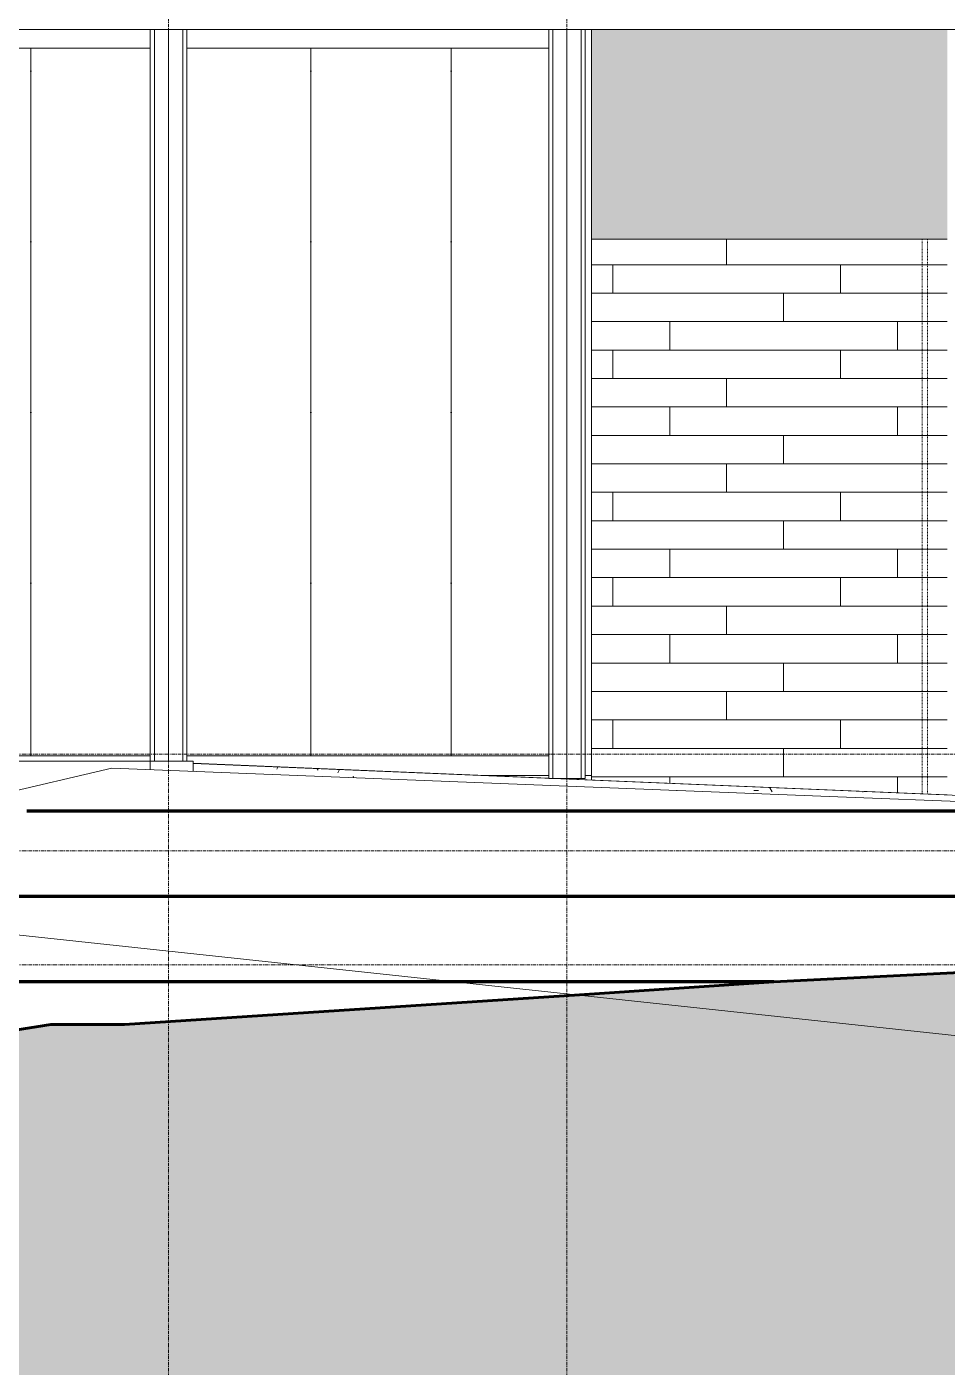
# Model space of a CAD drawing. Header units: inches. Extents: x -3219 to -1869, y -243 to 478.
# Drawn here: x -2289.7 to -2160.3, y -54.2 to 134.2 of the extents above; entities that cross this region are included whole.
import ezdxf

# ---------------------------------------------------------------- set-up
doc = ezdxf.new("R2010")
doc.units = ezdxf.units.IN
doc.header["$MEASUREMENT"] = 0
doc.linetypes.add('Dash 1_16_', pattern=[0.12499999999999999, 0.06249999999999999, -0.06249999999999999])
doc.linetypes.add('Grid Line 1_2_', pattern=[0.8749999999999999, 0.4999999999999999, -0.125, 0.125, -0.125])
for name, color, linetype, lineweight in [('A-CLNG', 13, 'Continuous', 18), ('A-DETL-1', 90, 'Dash 1_16_', 9), ('A-FLOR', 192, 'Continuous', 18), ('A-FLOR-LEVL-1', 51, 'Grid Line 1_2_', 9), ('A-GLAZ-CWMG', 51, 'Continuous', 9), ('A-WALL-PATT-1', 111, 'Continuous', 9), ('C-TOPO', 7, 'Continuous', 9), ('C-TOPO-1', 7, 'Continuous', 60), ('C-TOPO-MAJR', 7, 'Continuous', 80), ('G-ANNO-TEXT', 231, 'Continuous', 9), ('S-COLS', 52, 'Continuous', 9), ('S-FNDN', 32, 'Continuous', 18), ('S-GRID-1', 1, 'Grid Line 1_2_', 9)]:
    doc.layers.add(name, color=color, linetype=linetype, lineweight=lineweight)
pattern_1 = [(0, (-2402.543, 0), (15.36, 3.84), [0.634, -10.886, 0.634, -10.886, -61.44]), (0, (-2402.543, 0), (15.36, 3.84), [-23.04, 0.634, -22.406, 0.634, -10.886, -26.88]), (0, (-2402.543, 0), (15.36, 3.84), [-57.6, 0.634, -7.046, 0.634, -18.566]), (120, (-2396.783, 1.92), (-11.00553755053224, 11.38215020212898), [0.6339999999999999, -10.886, 0.6339999999999999, -10.886, -61.43999999999999]), (120, (-2396.783, 1.92), (-11.00553755053224, 11.38215020212898), [-23.04, 0.6339999999999999, -22.406, 0.6339999999999999, -10.886, -26.88]), (120, (-2396.783, 1.92), (-11.00553755053224, 11.38215020212898), [-57.59999999999999, 0.6339999999999999, -7.045999999999999, 0.6339999999999999, -18.566]), (240, (-2394.863, 9.6), (-4.354462449467752, -15.22215020212898), [0.634, -10.886, 0.634, -10.886, -61.44]), (240, (-2394.863, 9.6), (-4.354462449467752, -15.22215020212898), [-23.04, 0.634, -22.406, 0.634, -10.886, -26.88]), (240, (-2394.863, 9.6), (-4.354462449467752, -15.22215020212898), [-57.6, 0.634, -7.046, 0.634, -18.566])]

# ---------------------------------------------------------------- blocks, each defined once
blk = doc.blocks.new('Rectangular Mullion - Profile_Polycarbonate_Lower-2249733-BUILDING ELEVATION - WEST')
at = {"layer": 'A-GLAZ-CWMG'}
for p, q in [((-2321.336683847749, 31), (-2321.336683847749, 31.74999999999698)), ((-2321.336683847749, 31.74999999999698), (-2272.336683847683, 31.74999999999698)), ((-2267.211683847683, 31.74999999999698), (-2216.336683847685, 31.74999999999698))]:
    blk.add_line(p, q, dxfattribs=at)
blk = doc.blocks.new('Rectangular Mullion - Profile_Polycarbonate_right-2231403-BUILDING ELEVATION - WEST')
at = {"layer": 'A-GLAZ-CWMG'}
blk.add_line((-2210.33668384768, 104.3823242187526), (-2210.33668384768, 133.8749999999998), dxfattribs=at)
blk = doc.blocks.new('Rectangular Mullion - Profile_Polycarbonate_Upper and left-2249734-BUILDING ELEVATION - WEST')
at = {"layer": 'A-GLAZ-CWMG'}
for p, q in [((-2321.336683847749, 131.2499999999998), (-2321.336683847749, 133.8749999999998)), ((-2272.336683847683, 131.2499999999998), (-2321.336683847749, 131.2499999999998)), ((-2216.336683847685, 131.2499999999998), (-2267.211683847683, 131.2499999999998))]:
    blk.add_line(p, q, dxfattribs=at)

msp = doc.modelspace()

# ---------------------------------------------------------------- hatches: boundary and pattern name
at = {"layer": 'A-WALL-PATT-1'}
h = msp.add_hatch(dxfattribs=at)
h.set_pattern_fill('FP_15', color=256, style=0, pattern_type=2)
h.set_pattern_definition([(212.005, (-2404.155, 4.031000000000001), (-80.61987623146977, -53.74633530225568), [2.535, -250.987]), (213.69, (-2402.543, 5.106), (-26.87386942812909, -26.87325138422718), [1.938, -94.955]), (198.435, (-2401.737, 5.375), (-53.74699579199181, -26.87339979116179), [0.8499999999999999, -84.13099999999999]), (180, (-2400.662, 5.375), (-3.290993343348682e-15, -26.873), [1.075, -25.798]), (161.565, (-2399.855, 5.106), (-26.87303555610017, 2.400322411766354e-05), [0.85, -84.131]), (333.4349999999999, (-2399.587, 24.455), (26.87306495358175, 2.400325037221762e-05), [1.202, -58.889]), (296.565, (-2399.855, 24.992), (26.87304095033138, -26.87308895683213), [0.601, -59.49]), (270, (-2399.855, 26.336), (26.873, 1.645496671674341e-15), [1.344, -25.53]), (186.34, (-2399.587, 8.868), (-214.9863075605601, -26.87290282936067), [2.433, -240.914]), (296.565, (-2393.675, 25.53), (26.87304095033138, -26.87308895683213), [0.601, -59.49]), (303.69, (-2394.212, 26.336), (26.87325138422719, -26.87386942812909), [0.9690000000000001, -95.92399999999999]), (229.399, (-2389.912, 14.512), (-134.3655709948025, -161.2406532027227), [2.478, -245.282]), (243.435, (-2389.106, 16.124), (2.400325037221762e-05, -26.87306495358175), [1.803, -58.288]), (213.69, (-2379.7, 13.168), (-26.87386942812909, -26.87325138422718), [0.9690000000000001, -95.92399999999999]), (33.69, (-2387.762, 5.643), (26.87386942812909, 26.87325138422718), [0.969, -95.92399999999998]), (0, (-2388.3, 5.643), (0, 26.873), [0.537, -26.336]), (333.4349999999999, (-2388.837, 5.912000000000001), (26.87306495358175, 2.400325037221762e-05), [0.601, -59.49]), (284.036, (-2389.106, 6.987), (26.87308974796194, -80.6194410263305), [1.108, -109.693]), (270, (-2389.106, 7.525), (26.873, 1.645496671674341e-15), [0.537, -26.336]), (243.435, (-2389.106, 8.062000000000001), (2.400325037221762e-05, -26.87306495358175), [0.601, -59.49]), (135, (-2389.106, 8.331), (-26.87288611221355, 1.77635683940025e-15), [0.38, -37.625]), (90, (-2389.106, 8.062000000000001), (-26.873, 1.645496671674341e-15), [0.269, -26.605]), (18.435, (-2379.432, 20.424), (53.74699579199181, 26.87339979116178), [1.7, -83.281]), (6.340000000000001, (-2377.819, 20.961), (214.9863075605601, 26.87290282936069), [2.433, -240.914]), (180, (-2378.894, 14.512), (-3.290993343348682e-15, -26.873), [1.612, -25.261]), (197.354, (-2374.595, 15.855), (-80.62022255479039, -26.87322980618574), [4.505, -445.973]), (198.435, (-2373.788, 16.124), (-53.74699579199181, -26.87339979116179), [0.8499999999999999, -84.13099999999999]), (213.69, (-2372.982, 16.661), (-26.87386942812909, -26.87325138422718), [0.9690000000000001, -95.92399999999999]), (251.565, (-2372.713, 17.468), (-2.400322411411082e-05, -26.87303555610017), [0.85, -84.131]), (243.435, (-2372.445, 18.005), (2.400325037221762e-05, -26.87306495358175), [0.601, -59.49]), (270, (-2372.445, 18.543), (26.873, 1.645496671674341e-15), [0.537, -26.336]), (293.199, (-2373.251, 20.424), (26.87408389497332, -53.74641964639072), [2.046999999999999, -202.614]), (315, (-2374.057, 21.23), (26.87288611221355, 0), [1.14, -36.864]), (0, (-2375.401, 21.23), (0, 26.873), [1.344, -25.53]), (341.565, (-2381.313, 14.78), (26.87303555610017, -2.400322411411082e-05), [0.8499999999999999, -84.13099999999999]), (303.69, (-2381.85, 15.587), (26.87325138422719, -26.87386942812909), [0.9690000000000001, -95.92399999999999]), (279.462, (-2382.119, 17.199), (26.87256043962564, -134.3664026288517), [1.635, -161.829]), (270, (-2382.119, 18.811), (26.873, 1.645496671674341e-15), [1.612, -25.261]), (239.036, (-2381.313, 20.155), (-26.87302768507525, -53.7461704034546), [1.567, -155.13]), (188.13, (-2379.432, 20.424), (-161.2401931063301, -26.87259807003039), [1.9, -188.123]), (116.565, (-2399.318, 19.617), (-26.87304095033138, 26.87308895683213), [0.601, -59.49]), (135, (-2398.78, 19.08), (-26.87288611221355, 1.77635683940025e-15), [0.76, -37.244]), (168.69, (-2397.437, 18.811), (-26.87281341705987, 0.000227787107616173), [1.37, -135.657]), (191.31, (-2396.093, 19.08), (-107.4931831593118, -26.87313621962738), [1.37, -135.657]), (194.036, (-2395.018, 19.349), (-80.61944102633052, -26.87308974796191), [1.108, -109.693]), (236.31, (-2394.481, 20.155), (-26.87321971400871, -53.74604308414354), [0.9690000000000001, -95.92399999999999]), (236.31, (-2393.943, 20.961), (-26.87321971400871, -53.74604308414354), [0.9690000000000001, -95.92399999999999]), (270, (-2393.943, 21.767), (26.873, 1.645496671674341e-15), [0.8059999999999999, -26.067]), (291.801, (-2394.481, 23.111), (26.87270243723967, -53.74692226276378), [1.447, -143.27]), (116.565, (-2394.212, 17.468), (-26.87304095033138, 26.87308895683213), [1.202, -58.889]), (168.69, (-2392.868, 17.199), (-26.87281341705987, 0.000227787107616173), [1.37, -135.657]), (194.036, (-2391.793, 17.468), (-80.61944102633052, -26.87308974796191), [1.108, -109.693]), (225, (-2390.987, 18.274), (1.77635683940025e-15, -26.87288611221355), [1.14, -36.864]), (251.565, (-2390.718, 19.08), (-2.400322411411082e-05, -26.87303555610017), [0.85, -84.131]), (296.565, (-2391.256, 20.155), (26.87304095033138, -26.87308895683213), [1.202, -58.889]), (315, (-2391.793, 20.692), (26.87288611221355, 0), [0.76, -37.244]), (326.31, (-2392.6, 21.23), (53.74604308414354, -26.87321971400871), [0.969, -95.92399999999998]), (0, (-2393.137, 21.23), (0, 26.873), [0.537, -26.336]), (33.69, (-2393.943, 20.692), (26.87386942812909, 26.87325138422718), [0.969, -95.92399999999998]), (71.565, (-2394.212, 19.886), (2.400322411588718e-05, 26.87303555610017), [0.85, -84.131]), (63.435, (-2394.481, 19.349), (-2.400325037044126e-05, 26.87306495358175), [0.601, -59.49]), (71.565, (-2394.749, 18.543), (2.400322411588718e-05, 26.87303555610017), [0.85, -84.131]), (104.036, (-2394.749, 17.468), (-26.87308974796193, 80.61944102633052), [1.108, -109.693]), (45, (-2395.287, 16.93), (0, 26.87288611221355), [0.76, -37.244]), (18.435, (-2396.093, 16.661), (53.74699579199181, 26.87339979116178), [0.85, -84.131]), (0, (-2397.437, 16.661), (0, 26.873), [1.344, -25.53]), (14.036, (-2398.512, 16.393), (80.61944102633052, 26.87308974796194), [1.108, -109.693]), (341.565, (-2399.318, 16.661), (26.87303555610017, -2.400322411411082e-05), [0.8499999999999999, -84.13099999999999]), (270, (-2399.318, 17.468), (26.873, 1.645496671674341e-15), [0.8059999999999999, -26.067]), (225, (-2398.512, 18.274), (1.77635683940025e-15, -26.87288611221355), [1.14, -36.864]), (198.435, (-2396.899, 18.811), (-53.74699579199181, -26.87339979116179), [1.7, -83.28099999999999]), (180, (-2395.556, 18.811), (-3.290993343348682e-15, -26.873), [1.344, -25.53]), (153.435, (-2395.018, 18.543), (-26.87306495358175, -2.400325036866491e-05), [0.601, -59.49]), (206.565, (-2384.806, 14.243), (-26.87308895683213, -26.87304095033139), [0.601, -59.49]), (146.31, (-2384, 13.705), (-53.74604308414354, 26.87321971400871), [0.969, -95.92399999999998]), (119.745, (-2382.925, 11.824), (-80.61975498887365, 134.3660407823866), [2.166999999999999, -214.493]), (95.711, (-2382.656, 9.137), (-26.87498537127672, 241.8591208251069), [2.701, -267.372]), (90, (-2382.656, 8.868), (-26.873, 1.645496671674341e-15), [0.269, -26.605]), (63.435, (-2382.925, 8.331), (-2.400325037044126e-05, 26.87306495358175), [0.601, -59.49]), (26.565, (-2383.463, 8.062000000000001), (26.87308895683213, 26.87304095033138), [0.601, -59.49]), (0, (-2384.269, 8.062000000000001), (0, 26.873), [0.8059999999999999, -26.067]), (0, (-2384.538, 8.062000000000001), (0, 26.873), [0.269, -26.605]), (0, (-2385.075, 8.062000000000001), (0, 26.873), [0.537, -26.336]), (326.31, (-2385.881, 8.599), (53.74604308414354, -26.87321971400871), [0.969, -95.92399999999998]), (333.4349999999999, (-2386.419, 8.868), (26.87306495358175, 2.400325037221762e-05), [0.601, -59.49]), (284.036, (-2386.687, 9.943), (26.87308974796194, -80.6194410263305), [1.108, -109.693]), (270, (-2386.687, 10.481), (26.873, 1.645496671674341e-15), [0.537, -26.336]), (270, (-2386.687, 11.287), (26.873, 1.645496671674341e-15), [0.8059999999999999, -26.067]), (258.69, (-2386.419, 12.63), (-0.000227787107610844, -26.87281341705987), [1.37, -135.657]), (231.34, (-2385.344, 13.974), (-80.62022292475082, -107.4930372887634), [1.721, -170.352]), (270, (-2379.7, 13.437), (26.873, 1.645496671674341e-15), [0.269, -26.605]), (270, (-2379.7, 13.705), (26.873, 1.645496671674341e-15), [0.269, -26.605]), (326.31, (-2380.507, 14.243), (53.74604308414354, -26.87321971400871), [0.969, -95.92399999999998]), (333.4349999999999, (-2382.119, 15.049), (26.87306495358175, 2.400325037221762e-05), [1.803, -58.288]), (0, (-2383.463, 15.049), (0, 26.873), [1.344, -25.53]), (63.435, (-2383.731, 14.512), (-2.400325037044126e-05, 26.87306495358175), [0.601, -59.49]), (90, (-2383.731, 13.437), (-26.873, 1.645496671674341e-15), [1.075, -25.798]), (135, (-2382.925, 12.63), (-26.87288611221355, 1.77635683940025e-15), [1.14, -36.864]), (161.565, (-2382.119, 12.362), (-26.87303555610017, 2.400322411766354e-05), [0.85, -84.131]), (180, (-2381.313, 12.362), (-3.290993343348682e-15, -26.873), [0.8059999999999999, -26.067]), (198.435, (-2380.507, 12.63), (-53.74699579199181, -26.87339979116179), [0.8499999999999999, -84.13099999999999]), (351.8699999999999, (-2390.987, 27.142), (26.87302753428483, -0.0003762576348145252), [3.799999999999999, -186.222]), (14.036, (-2392.062, 26.873), (80.61944102633052, 26.87308974796194), [1.108, -109.693]), (53.13, (-2392.868, 25.798), (53.74654402121207, 80.62010398638738), [1.344, -133.023]), (95.194, (-2392.6, 22.842), (-26.8712611255217, 268.7328388167774), [2.968, -293.857]), (101.31, (-2392.331, 21.499), (-26.87313621962736, 107.4931831593118), [1.37, -135.657]), (143.13, (-2391.256, 20.692), (-80.62010398638738, 53.74654402121208), [1.344, -133.023]), (161.565, (-2390.45, 20.424), (-26.87303555610017, 2.400322411766354e-05), [0.85, -84.131]), (198.435, (-2389.644, 20.692), (-53.74699579199181, -26.87339979116179), [0.8499999999999999, -84.13099999999999]), (225, (-2388.3, 22.036), (1.77635683940025e-15, -26.87288611221355), [1.9, -36.104]), (228.814, (-2386.419, 24.186), (-161.2396143913546, -188.1123548598743), [2.857, -282.81]), (251.565, (-2386.15, 24.992), (-2.400322411411082e-05, -26.87303555610017), [0.85, -84.131]), (270, (-2386.15, 25.261), (26.873, 1.645496671674341e-15), [0.269, -26.605]), (288.435, (-2386.419, 26.067), (26.87339979116179, -53.74699579199181), [0.85, -84.131]), (326.31, (-2387.225, 26.605), (53.74604308414354, -26.87321971400871), [0.969, -95.92399999999998]), (90, (-2399.587, 20.155), (-26.873, 1.645496671674341e-15), [1.881, -24.992]), (338.199, (-2395.824, 23.648), (80.61982312902383, -26.87288177038174), [1.447, -143.27]), (0, (-2397.437, 23.648), (0, 26.873), [1.612, -25.261]), (30.964, (-2398.78, 22.842), (80.61919850528872, 53.74697016916256), [1.567, -155.13]), (45, (-2399.587, 22.036), (0, 26.87288611221355), [1.14, -36.864]), (90, (-2403.886, 11.556), (-26.873, 1.645496671674341e-15), [1.881, -24.992]), (116.565, (-2403.08, 9.943), (-26.87304095033138, 26.87308895683213), [1.803, -58.288]), (153.435, (-2401.468, 9.137), (-26.87306495358175, -2.400325036866491e-05), [1.803, -58.288]), (180, (-2400.124, 9.137), (-3.290993343348682e-15, -26.873), [1.344, -25.53]), (218.66, (-2398.78, 10.212), (-26.87304162146941, -26.87337766286129), [1.721, -170.352]), (231.34, (-2397.706, 11.556), (-80.62022292475082, -107.4930372887634), [1.721, -170.352]), (213.69, (-2396.093, 12.63), (-26.87386942812909, -26.87325138422718), [1.938, -94.955]), (239.036, (-2395.287, 13.974), (-26.87302768507525, -53.7461704034546), [1.567, -155.13]), (270, (-2395.287, 14.512), (26.873, 1.645496671674341e-15), [0.537, -26.336]), (270, (-2395.287, 15.318), (26.873, 1.645496671674341e-15), [0.8059999999999999, -26.067]), (315, (-2396.093, 16.124), (26.87288611221355, 0), [1.14, -36.864]), (350.538, (-2397.706, 16.393), (26.8736448584326, 0.0001511263853055667), [1.635, -161.829]), (14.036, (-2399.855, 15.855), (80.61944102633052, 26.87308974796194), [2.216, -108.585]), (18.435, (-2402.274, 15.049), (53.74699579199181, 26.87339979116178), [2.549, -82.431]), (45, (-2403.08, 14.243), (0, 26.87288611221355), [1.14, -36.864]), (45, (-2403.886, 13.437), (0, 26.87288611221355), [1.14, -36.864]), (108.435, (-2397.974, 7.525), (-26.87339979116178, 53.74699579199181), [1.7, -83.281]), (126.87, (-2397.168, 6.45), (-26.8738480070564, 26.87335199214328), [1.344, -133.023]), (146.31, (-2396.362, 5.912000000000001), (-53.74604308414354, 26.87321971400871), [0.969, -95.92399999999998]), (161.565, (-2395.556, 5.643), (-26.87303555610017, 2.400322411766354e-05), [0.85, -84.131]), (135, (-2394.749, 4.837), (-26.87288611221355, 1.77635683940025e-15), [1.14, -36.864]), (161.565, (-2393.943, 4.568000000000001), (-26.87303555610017, 2.400322411766354e-05), [0.85, -84.131]), (180, (-2393.137, 4.568000000000001), (-3.290993343348682e-15, -26.873), [0.8059999999999999, -26.067]), (206.565, (-2392.6, 4.837), (-26.87308895683213, -26.87304095033139), [0.601, -59.49]), (206.565, (-2391.525, 5.375), (-26.87308895683213, -26.87304095033139), [1.202, -58.889]), (189.462, (-2389.912, 5.643), (-134.3664026288517, -26.87256043962567), [1.635, -161.829]), (243.435, (-2389.375, 6.718), (2.400325037221762e-05, -26.87306495358175), [1.202, -58.889]), (270, (-2389.375, 6.987), (26.873, 1.645496671674341e-15), [0.269, -26.605]), (270, (-2389.375, 7.525), (26.873, 1.645496671674341e-15), [0.537, -26.336]), (326.31, (-2390.181, 9.137), (53.74604308414354, -26.87321971400871), [0.969, -95.92399999999998]), (327.995, (-2392.331, 10.481), (134.3672484667456, -80.6186180821518), [2.535, -250.987]), (329.0359999999999, (-2393.675, 11.287), (53.7461704034546, -26.87302768507526), [1.567, -155.13]), (341.565, (-2395.287, 11.824), (26.87303555610017, -2.400322411411082e-05), [1.7, -83.28099999999999]), (0, (-2396.362, 11.824), (0, 26.873), [1.075, -25.798]), (33.69, (-2397.168, 11.287), (26.87386942812909, 26.87325138422718), [0.969, -95.92399999999998]), (53.13, (-2397.974, 10.212), (53.74654402121207, 80.62010398638738), [1.344, -133.023]), (63.435, (-2398.512, 9.137), (-2.400325037044126e-05, 26.87306495358175), [1.202, -58.889]), (225, (-2386.15, 6.987), (1.77635683940025e-15, -26.87288611221355), [1.14, -36.864]), (236.31, (-2385.613, 7.792999999999999), (-26.87321971400871, -53.74604308414354), [0.9690000000000001, -95.92399999999999]), (270, (-2385.613, 8.062000000000001), (26.873, 1.645496671674341e-15), [0.269, -26.605]), (315, (-2386.15, 8.599), (26.87288611221355, 0), [0.76, -37.244]), (333.4349999999999, (-2387.225, 9.137), (26.87306495358175, 2.400325037221762e-05), [1.202, -58.889]), (18.435, (-2388.837, 8.599), (53.74699579199181, 26.87339979116178), [1.7, -83.281]), (75.964, (-2389.106, 7.525), (-0.0003567293562483087, 26.87343232400253), [1.108, -109.693]), (71.565, (-2401.199, 2.419), (2.400322411588718e-05, 26.87303555610017), [0.85, -84.131]), (135, (-2400.662, 1.881), (-26.87288611221355, 1.77635683940025e-15), [0.76, -37.244]), (146.31, (-2399.855, 1.344), (-53.74604308414354, 26.87321971400871), [0.969, -95.92399999999998]), (153.435, (-2398.78, 0.8059999999999999), (-26.87306495358175, -2.400325036866491e-05), [1.202, -58.889]), (180, (-2398.512, 0.8059999999999999), (-3.290993343348682e-15, -26.873), [0.269, -26.605]), (161.565, (-2397.706, 0.537), (-26.87303555610017, 2.400322411766354e-05), [0.85, -84.131]), (180, (-2396.631, 0.537), (-3.290993343348682e-15, -26.873), [1.075, -25.798]), (198.435, (-2395.824, 0.8059999999999999), (-53.74699579199181, -26.87339979116179), [0.8499999999999999, -84.13099999999999]), (210.964, (-2394.481, 1.612), (-80.61919850528872, -53.74697016916256), [1.567, -155.13]), (206.565, (-2393.943, 1.881), (-26.87308895683213, -26.87304095033139), [0.601, -59.49]), (251.565, (-2393.675, 2.687), (-2.400322411411082e-05, -26.87303555610017), [0.85, -84.131]), (303.69, (-2394.212, 3.494), (26.87325138422719, -26.87386942812909), [0.9690000000000001, -95.92399999999999]), (306.87, (-2395.018, 4.568000000000001), (26.8738480070564, -26.87335199214328), [1.344, -133.023]), (323.13, (-2396.093, 5.375), (80.62010398638738, -53.74654402121207), [1.344, -133.023]), (345.964, (-2397.168, 5.643), (26.87343232400253, 0.0003567293562518614), [1.108, -109.693]), (18.435, (-2397.974, 5.375), (53.74699579199181, 26.87339979116178), [0.85, -84.131]), (30.964, (-2399.318, 4.568000000000001), (80.61919850528872, 53.74697016916256), [1.567, -155.13]), (39.806, (-2400.93, 3.225), (26.87256330178572, 26.87334974638479), [2.099, -207.788]), (135, (-2392.868, 0.8059999999999999), (-26.87288611221355, 1.77635683940025e-15), [0.38, -37.625]), (153.435, (-2392.331, 0.537), (-26.87306495358175, -2.400325036866491e-05), [0.601, -59.49]), (191.31, (-2390.987, 0.8059999999999999), (-107.4931831593118, -26.87313621962738), [1.37, -135.657]), (165.964, (-2389.912, 0.537), (-26.87343232400253, -0.0003567293562589668), [1.108, -109.693]), (175.236, (-2386.687, 0.269), (-26.87285291838331, -0.0001641277887882708), [3.236, -320.361]), (206.565, (-2386.15, 0.537), (-26.87308895683213, -26.87304095033139), [0.601, -59.49]), (225, (-2385.613, 1.075), (1.77635683940025e-15, -26.87288611221355), [0.76, -37.244]), (270, (-2385.613, 2.419), (26.873, 1.645496671674341e-15), [1.344, -25.53]), (270, (-2385.613, 3.225), (26.873, 1.645496671674341e-15), [0.8059999999999999, -26.067]), (308.66, (-2386.687, 4.568000000000001), (26.8733776628613, -26.87304162146941), [1.721, -170.352]), (338.199, (-2388.031, 5.106), (80.61982312902383, -26.87288177038174), [1.447, -143.27]), (348.69, (-2389.375, 5.375), (26.87281341705987, -0.0002277871076090676), [1.37, -135.657]), (18.435, (-2391.793, 4.568000000000001), (53.74699579199181, 26.87339979116178), [2.549, -82.431]), (36.87, (-2392.868, 3.762), (26.87335199214328, 26.8738480070564), [1.344, -133.023]), (68.199, (-2393.406, 2.419), (26.87288177038175, 80.61982312902383), [1.447, -143.27]), (101.31, (-2393.137, 1.075), (-26.87313621962736, 107.4931831593118), [1.37, -135.657]), (348.69, (-2395.556, 26.605), (26.87281341705987, -0.0002277871076090676), [1.37, -135.657]), (354.806, (-2398.512, 26.873), (26.87336335406364, 0.0002011700251047799), [2.968, -293.857]), (0, (-2399.318, 26.873), (0, 26.873), [0.8059999999999999, -26.067]), (45, (-2399.855, 26.336), (0, 26.87288611221355), [0.76, -37.244]), (180, (-2397.706, 23.917), (-3.290993343348682e-15, -26.873), [0.8059999999999999, -26.067]), (188.13, (-2395.824, 24.186), (-161.2401931063301, -26.87259807003039), [1.9, -188.123]), (172.875, (-2393.675, 23.917), (-26.87348963090218, 0.0002404013294516893), [2.167, -214.493]), (225, (-2393.406, 24.186), (1.77635683940025e-15, -26.87288611221355), [0.38, -37.625]), (270, (-2393.406, 24.992), (26.873, 1.645496671674341e-15), [0.8059999999999999, -26.067]), (161.565, (-2384.806, 25.798), (-26.87303555610017, 2.400322411766354e-05), [0.85, -84.131]), (180, (-2383.731, 25.798), (-3.290993343348682e-15, -26.873), [1.075, -25.798]), (198.435, (-2382.925, 26.067), (-53.74699579199181, -26.87339979116179), [0.8499999999999999, -84.13099999999999]), (170.538, (-2381.313, 25.798), (-26.8736448584326, -0.0001511263852949085), [1.635, -161.829]), (213.69, (-2380.507, 26.336), (-26.87386942812909, -26.87325138422718), [0.9690000000000001, -95.92399999999999]), (270, (-2380.507, 26.605), (26.873, 1.645496671674341e-15), [0.269, -26.605]), (296.565, (-2380.775, 27.142), (26.87304095033138, -26.87308895683213), [0.601, -59.49]), (341.565, (-2382.388, 27.679), (26.87303555610017, -2.400322411411082e-05), [1.7, -83.28099999999999]), (341.565, (-2384, 28.217), (26.87303555610017, -2.400322411411082e-05), [1.7, -83.28099999999999]), (14.036, (-2385.075, 27.948), (80.61944102633052, 26.87308974796194), [1.108, -109.693]), (45, (-2385.881, 27.142), (0, 26.87288611221355), [1.14, -36.864]), (104.036, (-2385.613, 26.067), (-26.87308974796193, 80.61944102633052), [1.108, -109.693]), (0, (-2406.574, 2.687), (0, 26.873), [0.269, -26.605]), (315, (-2407.111, 3.225), (26.87288611221355, 0), [0.76, -37.244]), (274.764, (-2407.38, 6.45), (26.87544895222179, -295.6061967493519), [3.236, -320.361]), (255.964, (-2407.111, 7.525), (0.0003567293562527496, -26.87343232400253), [1.108, -109.693]), (225, (-2406.574, 8.062000000000001), (1.77635683940025e-15, -26.87288611221355), [0.76, -37.244]), (198.435, (-2404.155, 8.868), (-53.74699579199181, -26.87339979116179), [2.548999999999999, -82.43099999999998]), (180, (-2403.886, 8.868), (-3.290993343348682e-15, -26.873), [0.269, -26.605]), (171.87, (-2402.005, 8.599), (-26.87302753428483, 0.0003762576348189661), [1.9, -188.123]), (146.31, (-2398.78, 8.331), (-53.74604308414354, 26.87321971400871), [0.969, -95.92399999999998]), (108.435, (-2398.243, 6.718), (-26.87339979116178, 53.74699579199181), [1.7, -83.281]), (90, (-2398.243, 6.45), (-26.873, 1.645496671674341e-15), [0.269, -26.605]), (71.565, (-2398.512, 5.643), (2.400322411588718e-05, 26.87303555610017), [0.85, -84.131]), (26.565, (-2399.049, 5.375), (26.87308895683213, 26.87304095033138), [0.601, -59.49]), (18.435, (-2399.855, 5.106), (53.74699579199181, 26.87339979116178), [0.85, -84.131]), (126.87, (-2385.344, 3.225), (-26.8738480070564, 26.87335199214328), [1.344, -133.023]), (123.69, (-2384.806, 2.419), (-26.87325138422718, 26.87386942812909), [0.9690000000000001, -95.92399999999999]), (149.036, (-2383.463, 1.612), (-53.7461704034546, 26.87302768507526), [1.567, -155.13]), (168.69, (-2382.119, 1.344), (-26.87281341705987, 0.000227787107616173), [1.37, -135.657]), (213.69, (-2381.313, 1.881), (-26.87386942812909, -26.87325138422718), [0.9690000000000001, -95.92399999999999]), (251.565, (-2381.044, 2.687), (-2.400322411411082e-05, -26.87303555610017), [0.85, -84.131]), (270, (-2381.044, 2.956), (26.873, 1.645496671674341e-15), [0.269, -26.605]), (279.462, (-2381.313, 4.568000000000001), (26.87256043962564, -134.3664026288517), [1.635, -161.829]), (243.435, (-2381.044, 5.106), (2.400325037221762e-05, -26.87306495358175), [0.601, -59.49]), (270, (-2381.044, 5.375), (26.873, 1.645496671674341e-15), [0.269, -26.605]), (296.565, (-2381.85, 6.987), (26.87304095033138, -26.87308895683213), [1.803, -58.288]), (329.0359999999999, (-2383.194, 7.792999999999999), (53.7461704034546, -26.87302768507526), [1.567, -155.13]), (8.130000000000003, (-2385.075, 7.525), (161.2401931063301, 26.87259807003036), [1.9, -188.123]), (45, (-2386.15, 6.45), (0, 26.87288611221355), [1.52, -36.484]), (45, (-2386.687, 5.912000000000001), (0, 26.87288611221355), [0.76, -37.244]), (90, (-2386.687, 5.106), (-26.873, 1.645496671674341e-15), [0.8059999999999999, -26.067]), (123.69, (-2386.15, 4.3), (-26.87325138422718, 26.87386942812909), [0.9690000000000001, -95.92399999999999]), (101.31, (-2382.119, 9.137), (-26.87313621962736, 107.4931831593118), [1.37, -135.657]), (108.435, (-2381.85, 8.331), (-26.87339979116178, 53.74699579199181), [0.85, -84.131]), (135, (-2381.582, 8.062000000000001), (-26.87288611221355, 1.77635683940025e-15), [0.38, -37.625]), (180, (-2380.775, 8.062000000000001), (-3.290993343348682e-15, -26.873), [0.8059999999999999, -26.067]), (213.69, (-2379.969, 8.599), (-26.87386942812909, -26.87325138422718), [0.9690000000000001, -95.92399999999999]), (187.125, (-2377.819, 8.868), (-188.1134428059767, -26.87306384993269), [2.167, -214.493]), (236.31, (-2377.282, 9.674), (-26.87321971400871, -53.74604308414354), [0.9690000000000001, -95.92399999999999]), (270, (-2377.282, 9.943), (26.873, 1.645496671674341e-15), [0.269, -26.605]), (288.435, (-2377.551, 10.749), (26.87339979116179, -53.74699579199181), [0.85, -84.131]), (285.945, (-2378.088, 12.63), (26.87252630127506, -80.62053468060903), [1.956, -193.684]), (315, (-2378.626, 13.168), (26.87288611221355, 0), [0.76, -37.244]), (18.435, (-2379.432, 12.899), (53.74699579199181, 26.87339979116178), [0.85, -84.131]), (29.745, (-2381.313, 11.824), (134.3660407823866, 80.61975498887365), [2.167, -214.493]), (18.435, (-2382.119, 11.556), (53.74699579199181, 26.87339979116178), [0.85, -84.131]), (75.964, (-2382.388, 10.481), (-0.0003567293562483087, 26.87343232400253), [1.108, -109.693]), (180, (-2390.181, 17.468), (-3.290993343348682e-15, -26.873), [0.8059999999999999, -26.067]), (180, (-2389.644, 17.468), (-3.290993343348682e-15, -26.873), [0.537, -26.336]), (135, (-2389.106, 16.93), (-26.87288611221355, 1.77635683940025e-15), [0.76, -37.244]), (90, (-2389.106, 16.124), (-26.873, 1.645496671674341e-15), [0.8059999999999999, -26.067]), (26.565, (-2393.137, 11.824), (26.87308895683213, 26.87304095033138), [1.803, -58.288]), (341.565, (-2393.943, 12.093), (26.87303555610017, -2.400322411411082e-05), [0.8499999999999999, -84.13099999999999]), (300.964, (-2394.749, 13.437), (53.74697016916255, -80.61919850528872), [1.567, -155.13]), (71.565, (-2389.644, 14.243), (2.400322411588718e-05, 26.87303555610017), [0.85, -84.131]), (90, (-2389.644, 12.899), (-26.873, 1.645496671674341e-15), [1.344, -25.53]), (123.69, (-2389.106, 12.093), (-26.87325138422718, 26.87386942812909), [0.9690000000000001, -95.92399999999999]), (153.435, (-2388.031, 11.556), (-26.87306495358175, -2.400325036866491e-05), [1.202, -58.889]), (198.435, (-2387.225, 11.824), (-53.74699579199181, -26.87339979116179), [0.8499999999999999, -84.13099999999999]), (243.435, (-2386.956, 12.362), (2.400325037221762e-05, -26.87306495358175), [0.601, -59.49]), (255.964, (-2386.687, 13.437), (0.0003567293562527496, -26.87343232400253), [1.108, -109.693]), (251.565, (-2386.419, 14.243), (-2.400322411411082e-05, -26.87303555610017), [0.85, -84.131]), (291.801, (-2386.956, 15.587), (26.87270243723967, -53.74692226276378), [1.447, -143.27]), (323.13, (-2388.031, 16.393), (80.62010398638738, -53.74654402121207), [1.344, -133.023]), (18.435, (-2388.837, 16.124), (53.74699579199181, 26.87339979116178), [0.85, -84.131]), (63.435, (-2389.375, 15.049), (-2.400325037044126e-05, 26.87306495358175), [1.202, -58.889]), (135, (-2391.525, 10.212), (-26.87288611221355, 1.77635683940025e-15), [1.14, -36.864]), (149.036, (-2390.181, 9.406), (-53.7461704034546, 26.87302768507526), [1.567, -155.13]), (146.31, (-2389.375, 8.868), (-53.74604308414354, 26.87321971400871), [0.969, -95.92399999999998]), (180, (-2388.837, 8.868), (-3.290993343348682e-15, -26.873), [0.537, -26.336]), (210.964, (-2387.494, 9.674), (-80.61919850528872, -53.74697016916256), [1.567, -155.13]), (243.435, (-2387.225, 10.212), (2.400325037221762e-05, -26.87306495358175), [0.601, -59.49]), (303.69, (-2387.762, 11.018), (26.87325138422719, -26.87386942812909), [0.9690000000000001, -95.92399999999999]), (321.34, (-2389.106, 12.093), (107.4930372887634, -80.62022292475085), [1.721, -170.352]), (345.964, (-2390.181, 12.362), (26.87343232400253, 0.0003567293562518614), [1.108, -109.693]), (11.31, (-2391.525, 12.093), (107.4931831593118, 26.87313621962736), [1.37, -135.657]), (26.565, (-2392.062, 11.824), (26.87308895683213, 26.87304095033138), [0.601, -59.49]), (71.565, (-2392.331, 11.018), (2.400322411588718e-05, 26.87303555610017), [0.85, -84.131]), (15.945, (-2392.868, 16.93), (80.62053468060903, 26.87252630127507), [1.956, -193.684]), (29.745, (-2394.749, 15.855), (134.3660407823866, 80.61975498887365), [2.167, -214.493]), (63.435, (-2395.018, 15.318), (-2.400325037044126e-05, 26.87306495358175), [0.601, -59.49]), (90, (-2395.018, 14.512), (-26.873, 1.645496671674341e-15), [0.8059999999999999, -26.067]), (104.036, (-2394.749, 13.437), (-26.87308974796193, 80.61944102633052), [1.108, -109.693]), (120.964, (-2393.943, 12.093), (-53.74697016916254, 80.61919850528872), [1.567, -155.13]), (153.435, (-2378.894, 26.336), (-26.87306495358175, -2.400325036866491e-05), [0.601, -59.49]), (180, (-2378.357, 26.336), (-3.290993343348682e-15, -26.873), [0.537, -26.336]), (209.745, (-2376.476, 27.411), (-134.3660407823866, -80.61975498887368), [2.167, -214.493]), (225, (-2375.401, 28.486), (1.77635683940025e-15, -26.87288611221355), [1.52, -36.484]), (239.036, (-2374.595, 29.829), (-26.87302768507525, -53.7461704034546), [1.567, -155.13]), (239.036, (-2373.788, 31.173), (-26.87302768507525, -53.7461704034546), [1.567, -155.13]), (270, (-2373.788, 31.442), (26.873, 1.645496671674341e-15), [0.269, -26.605]), (333.4349999999999, (-2374.326, 31.71), (26.87306495358175, 2.400325037221762e-05), [0.601, -59.49]), (0, (-2375.132, 31.71), (0, 26.873), [0.8059999999999999, -26.067]), (45, (-2375.938, 30.904), (0, 26.87288611221355), [1.14, -36.864]), (26.565, (-2379.163, 29.292), (26.87308895683213, 26.87304095033138), [3.605, -56.485]), (30.964, (-2380.507, 28.486), (80.61919850528872, 53.74697016916256), [1.567, -155.13]), (90, (-2380.507, 27.948), (-26.873, 1.645496671674341e-15), [0.537, -26.336]), (128.66, (-2379.432, 26.605), (-26.87337766286129, 26.87304162146942), [1.721, -170.352]), (255.964, (-2382.388, 17.736), (0.0003567293562527496, -26.87343232400253), [1.108, -109.693]), (281.31, (-2382.656, 19.08), (26.87313621962735, -107.4931831593118), [1.37, -135.657]), (309.806, (-2384, 20.692), (26.8733497463848, -26.87256330178571), [2.099, -207.788]), (329.0359999999999, (-2385.344, 21.499), (53.7461704034546, -26.87302768507526), [1.567, -155.13]), (345.964, (-2386.419, 21.767), (26.87343232400253, 0.0003567293562518614), [1.108, -109.693]), (0, (-2387.494, 21.767), (0, 26.873), [1.075, -25.798]), (26.565, (-2388.569, 21.23), (26.87308895683213, 26.87304095033138), [1.202, -58.889]), (45, (-2389.375, 20.424), (0, 26.87288611221355), [1.14, -36.864]), (53.13, (-2390.181, 19.349), (53.74654402121207, 80.62010398638738), [1.344, -133.023]), (90, (-2390.181, 18.543), (-26.873, 1.645496671674341e-15), [0.8059999999999999, -26.067]), (135, (-2389.375, 17.736), (-26.87288611221355, 1.77635683940025e-15), [1.14, -36.864]), (144.462, (-2387.494, 16.393), (-80.61987641825874, 53.74720040434373), [2.312, -228.861]), (135, (-2386.15, 15.049), (-26.87288611221355, 1.77635683940025e-15), [1.9, -36.104]), (153.435, (-2385.075, 14.512), (-26.87306495358175, -2.400325036866491e-05), [1.202, -58.889]), (206.565, (-2384, 15.049), (-26.87308895683213, -26.87304095033139), [1.202, -58.889]), (230.194, (-2382.656, 16.661), (-107.4942403584839, -134.3660905576719), [2.099, -207.788]), (66.801, (-2386.15, 23.111), (53.74717809247964, 134.3661451560447), [2.046999999999999, -202.614]), (90, (-2386.15, 22.305), (-26.873, 1.645496671674341e-15), [0.8059999999999999, -26.067]), (153.435, (-2385.613, 22.036), (-26.87306495358175, -2.400325036866491e-05), [0.601, -59.49]), (153.435, (-2384.538, 21.499), (-26.87306495358175, -2.400325036866491e-05), [1.202, -58.889]), (149.036, (-2383.194, 20.692), (-53.7461704034546, 26.87302768507526), [1.567, -155.13]), (180, (-2381.85, 20.692), (-3.290993343348682e-15, -26.873), [1.344, -25.53]), (180, (-2380.238, 20.692), (-3.290993343348682e-15, -26.873), [1.612, -25.261]), (213.69, (-2379.432, 21.23), (-26.87386942812909, -26.87325138422718), [0.9690000000000001, -95.92399999999999]), (243.435, (-2378.894, 22.305), (2.400325037221762e-05, -26.87306495358175), [1.202, -58.889]), (277.125, (-2379.163, 24.455), (26.87306384993272, -188.1134428059767), [2.167, -214.493]), (315, (-2379.7, 24.992), (26.87288611221355, 0), [0.76, -37.244]), (341.565, (-2380.507, 25.261), (26.87303555610017, -2.400322411411082e-05), [0.8499999999999999, -84.13099999999999]), (352.875, (-2382.656, 25.53), (26.87348963090218, -0.0002404013294534657), [2.167, -214.493]), (0, (-2384, 25.53), (0, 26.873), [1.344, -25.53]), (21.801, (-2385.344, 24.992), (53.74692226276378, 26.87270243723967), [1.447, -143.27]), (90, (-2373.251, 23.648), (-26.873, 1.645496671674341e-15), [1.075, -25.798]), (90, (-2373.251, 22.574), (-26.873, 1.645496671674341e-15), [1.075, -25.798]), (56.31, (-2373.788, 21.767), (26.87321971400872, 53.74604308414354), [0.9690000000000001, -95.92399999999999]), (18.435, (-2374.595, 21.499), (53.74699579199181, 26.87339979116178), [0.85, -84.131]), (0, (-2377.282, 21.499), (0, 26.873), [2.687, -24.186]), (341.565, (-2378.088, 21.767), (26.87303555610017, -2.400322411411082e-05), [0.8499999999999999, -84.13099999999999]), (296.565, (-2378.357, 22.305), (26.87304095033138, -26.87308895683213), [0.601, -59.49]), (278.13, (-2378.626, 24.186), (26.87259807003034, -161.2401931063301), [1.9, -188.123]), (270, (-2378.626, 24.455), (26.873, 1.645496671674341e-15), [0.269, -26.605]), (251.565, (-2378.357, 25.261), (-2.400322411411082e-05, -26.87303555610017), [0.85, -84.131]), (225, (-2377.551, 26.067), (1.77635683940025e-15, -26.87288611221355), [1.14, -36.864]), (218.66, (-2376.207, 27.142), (-26.87304162146941, -26.87337766286129), [1.721, -170.352]), (225, (-2375.401, 27.948), (1.77635683940025e-15, -26.87288611221355), [1.14, -36.864]), (206.565, (-2374.863, 28.217), (-26.87308895683213, -26.87304095033139), [0.601, -59.49]), (180, (-2374.326, 28.217), (-3.290993343348682e-15, -26.873), [0.537, -26.336]), (123.69, (-2373.788, 27.411), (-26.87325138422718, 26.87386942812909), [0.9690000000000001, -95.92399999999999]), (108.435, (-2373.52, 26.605), (-26.87339979116178, 53.74699579199181), [0.85, -84.131]), (98.13, (-2373.251, 24.723), (-26.87259807003036, 161.2401931063301), [1.9, -188.123])])
h.paths.add_polyline_path([(-2210.33668384768, 104.3823242187527), (-2160.336683847684, 104.3823242187527), (-2160.336683847684, 133.8749999999999), (-2210.33668384768, 133.8749999999999), (-2210.33668384768, 104.4221802432628)], flags=0)
h.paths.add_polyline_path([(-2155.211683847684, 104.3823242187527), (-2104.336683847683, 104.3823242187527), (-2104.336683847683, 133.8749999999999), (-2155.211683847684, 133.8749999999999), (-2155.211683847684, 104.4221802432628)], flags=0)
h.paths.add_polyline_path([(-2099.211683847683, 104.3823242187527), (-2048.336683847685, 104.3823242187527), (-2048.336683847685, 133.8749999999999), (-2099.211683847683, 133.8749999999999), (-2099.211683847683, 104.4221802432628)], flags=0)
h = msp.add_hatch(dxfattribs=at)
h.set_pattern_fill('FP_14', color=256, style=0, pattern_type=2)
h.set_pattern_definition([(90, (-2190.714, 32), (-19.685, 1.205358612060782e-15), [24, 0, 0, 0])])
h.paths.add_polyline_path([(-2266.336683847747, 31.74999999999696), (-2216.336683847685, 31.74999999999696), (-2216.336683847685, 131.2499999999999), (-2267.211683847683, 131.2499999999999), (-2267.211683847683, 31.74999999999696)], flags=0)
h.paths.add_polyline_path([(-2286.336730957031, 31.74999999999696), (-2272.336683847747, 31.74999999999696), (-2272.336683847683, 131.2499999999999), (-2321.336683847749, 131.2499999999999), (-2321.336683847749, 31.74999999999696)], flags=0)
h = msp.add_hatch(dxfattribs=at)
h.set_pattern_fill('FP_6', color=256, style=0, pattern_type=2)
h.set_pattern_definition([(0, (-2047.337, 32.8), (0, 4), []), (90, (-2047.337, 32.8), (-7.999999999999999, 8), [4, -28]), (90, (-2031.337, 36.8), (-7.999999999999999, 8), [4, -28])])
h.paths.add_polyline_path([(-2042.336683847673, 22.04381723738024), (-2042.336683847673, 104.3823242187527), (-2043.211683847685, 104.3823242187527), (-2043.211683847685, 22.05892180450195)], flags=0)
h.paths.add_polyline_path([(-2048.336683847685, 22.14739141192802), (-2048.336683847685, 104.3823242187527), (-2099.211683847683, 104.3823242187527), (-2099.211683847683, 23.92682303920403), (-2103.580436788579, 23.92682303920403), (-2069.742391904206, 22.51690450235523), (-2049.468031131154, 22.16692113876334)], flags=0)
h.paths.add_polyline_path([(-2104.336683847683, 23.95833333333334), (-2104.336683847683, 104.3823242187527), (-2155.211683847684, 104.3823242187527), (-2155.211683847684, 26.2567301263796), (-2159.498206880791, 26.2567301263796), (-2107.232666015625, 24.0789992569976)], flags=0)
h.paths.add_polyline_path([(-2160.336683847684, 26.29166666666682), (-2160.336683847684, 104.3823242187527), (-2210.33668384768, 104.3823242187527), (-2210.33668384768, 28.37499999999994), (-2165.652282714843, 26.51314995279841)], flags=0)
h = msp.add_hatch(dxfattribs=at)
h.set_pattern_fill('FP_1', color=256, style=0, pattern_type=2)
h.set_pattern_definition(pattern_1)
h.paths.add_polyline_path([(-2070.949867000439, 22.53774837508515), (-2266.336683847747, 30.6669113985358), (-2266.336683847747, 29.55328793432662), (-2175.727844238281, 26.00000095367414), (-2096.865834562602, 22.9851191997277)], flags=0)
h = msp.add_hatch(dxfattribs=at)
h.set_pattern_fill('FP_1', color=256, style=0, pattern_type=2)
h.set_pattern_definition(pattern_1)
h.paths.add_polyline_path([(-2325.586683847749, 18.83382352107139), (-2301.301143330302, 24.49999999999997), (-2325.586683847749, 24.49999999999997)], flags=0)
h.paths.add_polyline_path([(-2210.33668384768, 28.37499999999994), (-2210.33668384768, 28.9999999999975), (-2211.211683847685, 28.9999999999975), (-2211.211683847685, 28.58663721355509), (-2215.415976973002, 28.58663721355509), (-2211.211683847685, 28.41145833333351)], flags=0)
h.paths.add_polyline_path([(-2216.336683847685, 28.62500000000022), (-2216.336683847685, 28.9999999999975), (-2225.336683847619, 28.9999999999975)], flags=0)
at = {"layer": 'C-TOPO'}
h = msp.add_hatch(color=256, dxfattribs=at)
h.paths.add_polyline_path([(-3080.314325993978, -196.9386938906581), (-1985.519452438269, -196.9386938906581), (-1985.519452438269, 15.0501979845055), (-1997.715062468572, 13.74652663092649), (-2038.530047333302, 9.079752218978198), (-2079.076376414695, 5.999999999999999), (-2111.778089469743, 3.638979950385021), (-2184.717958773607, -8.526512829121201e-14), (-2211.995515556347, -1.859833417005063), (-2275.970932079678, -6.000000000000084), (-2286.336683847679, -6.000000000000084), (-2297.005322031174, -7.740191497317794), (-2350.170664370818, -11.14740677007276), (-2392.049005506527, -18.00000000000008), (-2468.272086845981, -18.00000000000008), (-2513.67971888598, -25.38845655739689), (-2518.164713504467, -25.38845655739689), (-2520.546237830081, -25.80556318704194), (-2575.283864693851, -30.00000000000008), (-2629.284143598456, -30.00000000000008), (-2674.083413514764, -37.22923527957911), (-2675.984631431605, -37.96785838969057), (-2681.215787470358, -41.37266868609955), (-2750.598499875318, -42.00000000000008), (-2800.028866650649, -42.00000000000008), (-2834.183664235535, -49.13165475237573), (-2883.720461798959, -54.00000000000008), (-2941.044557810535, -64.2543425680379), (-2977.619120526208, -74.08883749245378), (-2992.881940212283, -77.13266912884397), (-2996.94634253233, -78.00000000000016), (-3006.295227675514, -79.53843439107958), (-3080.314325993978, -96.61685462233085), (-3107.158179552801, -102.1453090205663), (-3108.085798190892, -102.0000000000002), (-3112.932292944611, -105.7204391709831), (-3146.203415034421, -131.2307202717074), (-3146.203415034421, -196.9386938906581), (-3143.26788742685, -196.9386938906581)], flags=0)
h.paths.add_polyline_path([(-2281.079524965417, -131.9850778223754), (-2281.725594438355, -131.962171104729), (-2282.344551712904, -131.8981294803364), (-2282.932446415508, -131.7243727673618), (-2283.459774917371, -131.4496220693567), (-2283.955188565012, -131.0160026738629), (-2284.231249163833, -130.656676094246), (-2284.442832535844, -130.1340386340582), (-2284.506262376046, -129.6776433889382), (-2284.436495404224, -129.17755411195), (-2284.230696344444, -128.7042704126625), (-2283.899194918988, -128.2815440702312), (-2283.458630003985, -127.930588791133), (-2282.931114127491, -127.6690153379698), (-2282.286011567468, -127.5054387549431), (-2281.698281791936, -127.4621630317661), (-2281.079524965419, -127.4841013658162), (-2280.460768138902, -127.5481003028614), (-2279.873038363369, -127.7217389429542), (-2279.345806863912, -127.9963103196258), (-2278.905511229442, -128.3580462775421), (-2278.574229721585, -128.788807865296), (-2278.368574178455, -129.2669948981702), (-2278.298857027728, -129.768629081606), (-2278.368574178455, -130.2685563830005), (-2278.574229721585, -130.7417083599479), (-2278.905511229442, -131.1643591966139), (-2279.345806863912, -131.5153154152114), (-2279.873038363369, -131.7769786054751), (-2280.460768138902, -131.9362278824343)], flags=0)
h.paths.add_polyline_path([(-2219.967454331656, -127.1832100531279), (-2220.562717623301, -127.07673301922), (-2220.999763106327, -126.9124058431085), (-2221.39548321177, -126.6462774857198), (-2221.689529777299, -126.3055478752907), (-2221.870602758302, -125.9033110596657), (-2221.931743621666, -125.4550247740939), (-2221.85196472675, -124.9084659744525), (-2221.61662848892, -124.3517057835291), (-2221.237535649819, -123.8126624821242), (-2220.733695507354, -123.3183659522185), (-2220.130372710121, -122.8936022858254), (-2218.560453691107, -122.1378132848617), (-2217.860075606327, -121.9139138193762), (-2217.118706672299, -121.8118943547277), (-2216.638299534243, -121.8079754404767), (-2216.082812187865, -121.9004941235809), (-2215.610075606327, -122.0782409954878), (-2215.213146380803, -122.3455336480661), (-2214.899309282653, -122.7313630442433), (-2214.736894732657, -123.1045016728967), (-2214.678095090987, -123.5356220645014), (-2214.758188107111, -124.0831989681852), (-2214.994425352425, -124.6409411382127), (-2215.374890203292, -125.1807519655012), (-2215.880397401917, -125.6754454869745), (-2216.485465260595, -126.1001177519693), (-2218.041705830223, -126.8503786413518), (-2218.749763106327, -127.07673301922), (-2219.457820382431, -127.178317061677), (-2219.94237142453, -127.182969232338)], flags=0)
at = {"layer": 'S-COLS'}
h = msp.add_hatch(dxfattribs=at)
h.set_pattern_fill('FP_18', color=256, style=0, pattern_type=2)
h.set_pattern_definition([(90, (-2245.774, 0), (2, -1.224646799147353e-16), [])])
h.paths.add_polyline_path([(-2272.336683847683, 31.00000000000002), (-2267.211683847683, 31.00000000000002), (-2267.211683847683, 133.8749999999999), (-2272.336683847683, 133.8749999999999), (-2272.336683847683, 104.4221802432628)], flags=0)
h = msp.add_hatch(dxfattribs=at)
h.set_pattern_fill('FP_21', color=256, style=0, pattern_type=2)
h.set_pattern_definition([(90, (-2189.774, 0), (2, -1.224646799147353e-16), [])])
h.paths.add_polyline_path([(-2216.336683847685, 28.58663721355509), (-2211.211683847685, 28.58663721355509), (-2211.211683847685, 133.8749999999999), (-2216.336683847685, 133.8749999999999), (-2216.336683847685, 29.08196170978263)], flags=0)

# ---------------------------------------------------------------- linework, layer by layer
at = {"layer": 'A-CLNG'}
msp.add_line((-2016.33668384768, 133.8749999999998), (-2427.33668384768, 133.8749999999998), dxfattribs=at)
at = {"layer": 'A-DETL-1'}
for p, q in [((-2163.836683847674, 104.382324218753), (-2163.836683847674, 26.4374999999997)), ((-2163.086683847674, 104.382324218753), (-2163.086683847674, 26.40624999999974))]:
    msp.add_line(p, q, dxfattribs=at)
at = {"layer": 'A-FLOR'}
for p, q in [((-2325.586683847748, 31), (-2272.336683847747, 31)), ((-2272.336683847747, 31), (-2272.336683847747, 29.78858199587524)), ((-2266.336683847747, 30.70833333333616), (-2216.336683847685, 28.62500000000023)), ((-2215.415976973004, 28.5866372135552), (-2160.336683847685, 26.29166666666686))]:
    msp.add_line(p, q, dxfattribs=at)
at = {"layer": 'A-FLOR-LEVL-1'}
for p, q in [((-1935.479173867062, 32), (-3194.570245953733, 32)), ((-1935.479173867062, 18.37499999999999), (-3194.570245953733, 18.37499999999999)), ((-1935.479173867062, 2.374999999999998), (-3194.570245953733, 2.374999999999998))]:
    msp.add_line(p, q, dxfattribs=at)
at = {"layer": 'C-TOPO'}
for p, q in [((-2277.727844238281, 29.99999999999991), (-2325.586683847749, 18.83382352107131)), ((-2175.727844238281, 26.00000095367431), (-2277.727844238281, 29.99999999999991)), ((-2175.727844238281, 26.00000095367431), (-2097.727844238281, 22.99999952316275)), ((-2111.778076171875, 3.639012694358825), (-2184.718139648437, -8.526512829121201e-14)), ((-2211.995544433593, -1.85982352495202), (-2275.971313476562, -6.000000000000084)), ((-2184.718139648437, -8.526512829121201e-14), (-2211.995544433593, -1.85982352495202)), ((-2297.004821777343, -7.740109920501708), (-2286.336730957031, -6.000000000000084)), ((-2275.971313476562, -6.000000000000084), (-2286.336730957031, -6.000000000000084)), ((-2276.616057491793, -6.000000000000084), (-2275.971313476562, -6.000000000000084))]:
    msp.add_line(p, q, dxfattribs=at)
at = {"layer": 'C-TOPO-1'}
for p, q in [((-2111.778089469743, 3.638979950385065), (-2184.717958773607, 0)), ((-2184.717958773607, 0), (-2211.995515556347, -1.859833417004962)), ((-2211.995515556347, -1.859833417004962), (-2275.970932079678, -5.999999999999999)), ((-2286.336683847679, -5.999999999999999), (-2297.005322031174, -7.740191497317712)), ((-2275.970932079678, -5.999999999999999), (-2286.336683847679, -5.999999999999999))]:
    msp.add_line(p, q, dxfattribs=at)
at = {"layer": 'C-TOPO-MAJR'}
for p, q in [((-2289.695594738272, 24), (-2279.162721937973, 24)), ((-2279.162658691406, 24), (-2265.049680414361, 24)), ((-2168.878323476521, 24), (-2123.727929556032, 24)), ((-2282.032306701855, 12), (-2313.631095738255, 12)), ((-2239.69318213102, 12), (-2282.032287597656, 12))]:
    msp.add_line(p, q, dxfattribs=at)
at = {"layer": 'C-TOPO-MAJR', "flags": 128}
for points in [[(-2265.049621582031, 24), (-2178.697833732312, 24), (-2168.878402099702, 24)], [(-2127.781237361724, 12), (-2196.517258789996, 12), (-2239.693176269531, 12)], [(-2284.901916503906, -8.526512829121201e-14), (-2306.97280223185, -8.526512829121201e-14), (-2334.334715659108, -8.526512829121201e-14)], [(-2184.717958773607, -8.526512829121201e-14), (-2214.336683847679, -8.526512829121201e-14), (-2284.901891465737, -8.526512829121201e-14)]]:
    msp.add_lwpolyline(points, dxfattribs=at)
at = {"layer": 'G-ANNO-TEXT'}
msp.add_line((-2389.145117216404, 17.08106069305596), (-1992.076651017971, -25.50495064909908), dxfattribs=at)
at = {"layer": 'S-COLS'}
for p, q in [((-2272.336683847683, 31.00000000000004), (-2272.336683847683, 133.8749999999998)), ((-2267.211683847683, 133.8749999999998), (-2267.211683847683, 31.00000000000002)), ((-2216.336683847685, 28.58663721355509), (-2216.336683847685, 133.8749999999998)), ((-2211.211683847685, 133.8749999999998), (-2211.211683847685, 28.58663721355509)), ((-2211.211683847685, 28.5866372135551), (-2216.336683847685, 28.5866372135551))]:
    msp.add_line(p, q, dxfattribs=at)
at = {"layer": 'S-FNDN'}
for p, q in [((-2210.33668384768, 28.37500000000008), (-2210.33668384768, 133.8749999999998)), ((-2160.336683847685, 104.3823242187526), (-2210.33668384768, 104.3823242187526)), ((-2272.336683847747, 31), (-2266.336683847747, 31)), ((-2266.336683847747, 31), (-2266.336683847747, 29.55328793432666)), ((-2070.949867000435, 22.53774837508502), (-2266.336683847747, 30.6669113985358)), ((-2216.336683847685, 28.99999999999754), (-2225.33668384762, 28.99999999999754)), ((-2210.33668384768, 28.99999999999754), (-2211.211683847685, 28.99999999999754))]:
    msp.add_line(p, q, dxfattribs=at)
at = {"layer": 'S-GRID-1'}
for p, q in [((-2269.774183847681, -165.0735714449602), (-2269.774183847681, 454.1448510893824)), ((-2213.774183847682, -165.0735714449604), (-2213.774183847682, 454.1448510893824))]:
    msp.add_line(p, q, dxfattribs=at)

# ---------------------------------------------------------------- block references
at = {"layer": 'A-GLAZ-CWMG'}
for name in ['Rectangular Mullion - Profile_Polycarbonate_Upper and left-2249734-BUILDING ELEVATION - WEST', 'Rectangular Mullion - Profile_Polycarbonate_right-2231403-BUILDING ELEVATION - WEST', 'Rectangular Mullion - Profile_Polycarbonate_Lower-2249733-BUILDING ELEVATION - WEST']:
    msp.add_blockref(name, (0, 0), dxfattribs=at)

doc.saveas('drawing.dxf')
